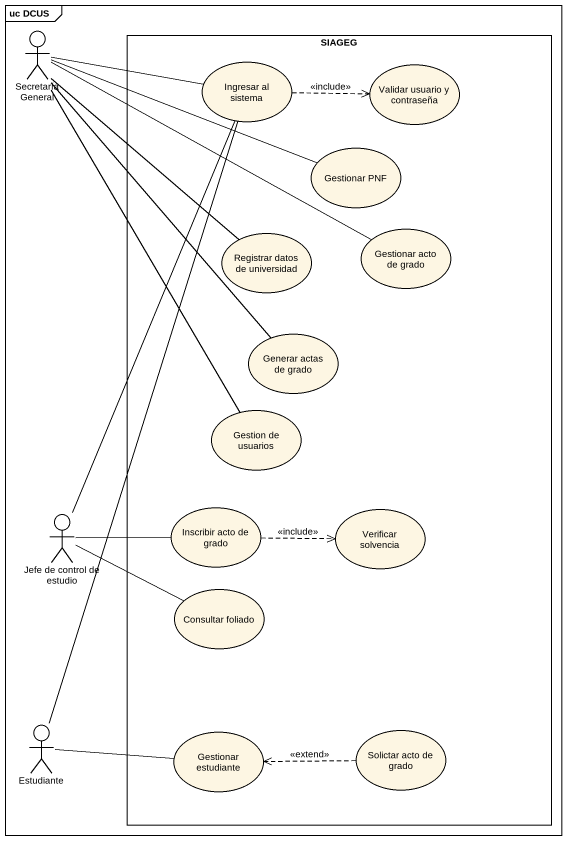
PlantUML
@startuml
mainframe uc DCUS
actor "Secretaría General" as Secretaría_General
rectangle SIAGEG {
  usecase "Ingresar al sistema" as Ingresar_al_sistema
  usecase "Validar usuario y contraseña" as Validar_usuario_y_contraseña
  usecase "Gestionar PNF" as Gestionar_PNF
  usecase "Registrar datos de universidad" as Registrar_datos_de
  usecase "Gestionar acto de grado" as Gestionar_acto_de_grado
  usecase "Generar actas de grado" as Generar_actas_de_grado
  usecase "Gestion de usuarios" as Gestion_de_usuarios
  usecase "Inscribir acto de grado" as Inscribir_acto_de_grado
  usecase "Verificar solvencia" as Verificar_solvencia
  usecase "Consultar foliado" as Consultar_foliado
  usecase "Gestionar estudiante" as Gestionar_estudiante
  usecase "Solictar acto de grado" as Solictar_acto_de_grado
}
actor "Jefe de control de estudio" as Jefe_de_control_de_estudio
actor Estudiante
Secretaría_General -right- Ingresar_al_sistema
Secretaría_General -right- Gestionar_PNF
Secretaría_General -- Registrar_datos_de
Secretaría_General -right- Gestionar_acto_de_grado
Secretaría_General -right- Gestionar_acto_de_grado
Secretaría_General -- Generar_actas_de_grado
Secretaría_General -- Gestion_de_usuarios
Ingresar_al_sistema .right.> Validar_usuario_y_contraseña : <<include>>
Jefe_de_control_de_estudio -up- Ingresar_al_sistema
Jefe_de_control_de_estudio -right- Inscribir_acto_de_grado
Jefe_de_control_de_estudio -right- Consultar_foliado
Inscribir_acto_de_grado .right.> Verificar_solvencia : <<include>>
Estudiante -up- Ingresar_al_sistema
Estudiante -right- Gestionar_estudiante
Solictar_acto_de_grado .left.> Gestionar_estudiante : <<extend>>
@enduml
